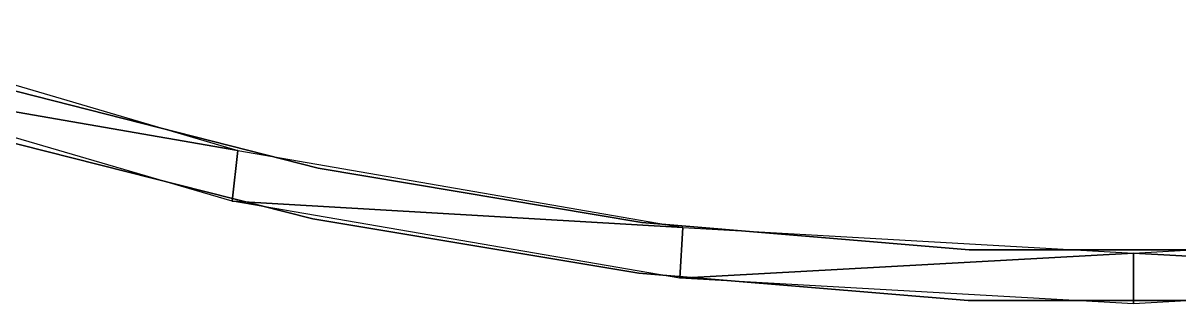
# Model space of a CAD drawing. Extents: x -111 to 113, y -26 to 0.
# Drawn here: x -53.6 to 3.3, y -25.6 to -11.8 of the extents above; entities that cross this region are included whole.
import ezdxf

# ---------------------------------------------------------------- set-up
doc = ezdxf.new("R2010")
doc.units = 0
doc.header["$MEASUREMENT"] = 0
doc.layers.add('COURO', color=9, linetype='CONTINUOUS')

msp = doc.modelspace()

# ---------------------------------------------------------------- linework, layer by layer
at = {"layer": 'COURO'}
for points in [[(-64.837, -14.265, -9.297), (-64.837, -14.265, -9.297), (-64.409, -11.764, -9.297), (-43.056, -18.034, -9.297)], [(-64.837, -14.265, 10.703), (-64.837, -14.265, 10.703), (-64.409, -11.764, 10.703), (-43.056, -18.034, 10.703)], [(-64.837, -14.265, -9.297), (-64.837, -14.265, -9.297), (-43.056, -18.034, -9.297), (-43.338, -20.535, -9.297)], [(-64.837, -14.265, 10.703), (-64.837, -14.265, 10.703), (-43.056, -18.034, 10.703), (-43.338, -20.535, 10.703)], [(-39.103, -18.91, -9.297), (-54.793, -14.916, -9.297), (-54.793, -14.916, 10.703), (-39.103, -18.91, 10.703)], [(-39.36, -21.411, -9.297), (-55.154, -17.417, -9.297), (-55.154, -17.417, 10.703), (-39.36, -21.411, 10.703)], [(-43.338, -20.535, -9.297), (-43.338, -20.535, -9.297), (-43.056, -18.034, -9.297), (-21.127, -21.829, -9.297)], [(-43.338, -20.535, 10.703), (-43.338, -20.535, 10.703), (-43.056, -18.034, 10.703), (-21.127, -21.829, 10.703)], [(-23.137, -21.588, -9.297), (-39.103, -18.91, -9.297), (-39.103, -18.91, 10.703), (-23.137, -21.588, 10.703)], [(-21.127, -21.829, -9.297), (-21.127, -21.829, -9.297), (-21.267, -24.33, -9.297), (-43.338, -20.535, -9.297)], [(-21.127, -21.829, 10.703), (-21.127, -21.829, 10.703), (-21.267, -24.33, 10.703), (-43.338, -20.535, 10.703)], [(-23.29, -24.089, -9.297), (-39.36, -21.411, -9.297), (-39.36, -21.411, 10.703), (-23.29, -24.089, 10.703)], [(-7.003, -22.932, -9.297), (-23.137, -21.588, -9.297), (-23.137, -21.588, 10.703), (-7.003, -22.932, 10.703)], [(-21.267, -24.33, -9.297), (-21.267, -24.33, -9.297), (-21.127, -21.829, -9.297), (1.092, -23.1, -9.297)], [(-21.267, -24.33, 10.703), (-21.267, -24.33, 10.703), (-21.127, -21.829, 10.703), (1.092, -23.1, 10.703)], [(23.31, -21.829, -9.297), (23.31, -21.829, -9.297), (23.45, -24.33, -9.297), (1.092, -23.1, -9.297)], [(23.31, -21.829, 10.703), (23.31, -21.829, 10.703), (23.45, -24.33, 10.703), (1.092, -23.1, 10.703)], [(-21.267, -24.33, -9.297), (-21.267, -24.33, -9.297), (1.092, -23.1, -9.297), (1.092, -25.6, -9.297)], [(-21.267, -24.33, 10.703), (-21.267, -24.33, 10.703), (1.092, -23.1, 10.703), (1.092, -25.6, 10.703)], [(9.186, -22.932, -9.297), (-7.003, -22.932, -9.297), (-7.003, -22.932, 10.703), (9.186, -22.932, 10.703)], [(1.092, -23.1, -9.297), (1.092, -23.1, -9.297), (23.45, -24.33, -9.297), (1.092, -25.6, -9.297)], [(1.092, -23.1, 10.703), (1.092, -23.1, 10.703), (23.45, -24.33, 10.703), (1.092, -25.6, 10.703)], [(-7.054, -25.432, -9.297), (-23.29, -24.089, -9.297), (-23.29, -24.089, 10.703), (-7.054, -25.432, 10.703)], [(9.237, -25.432, -9.297), (-7.054, -25.432, -9.297), (-7.054, -25.432, 10.703), (9.237, -25.432, 10.703)]]:
    msp.add_3dface(points, dxfattribs=at)

doc.saveas('drawing.dxf')
